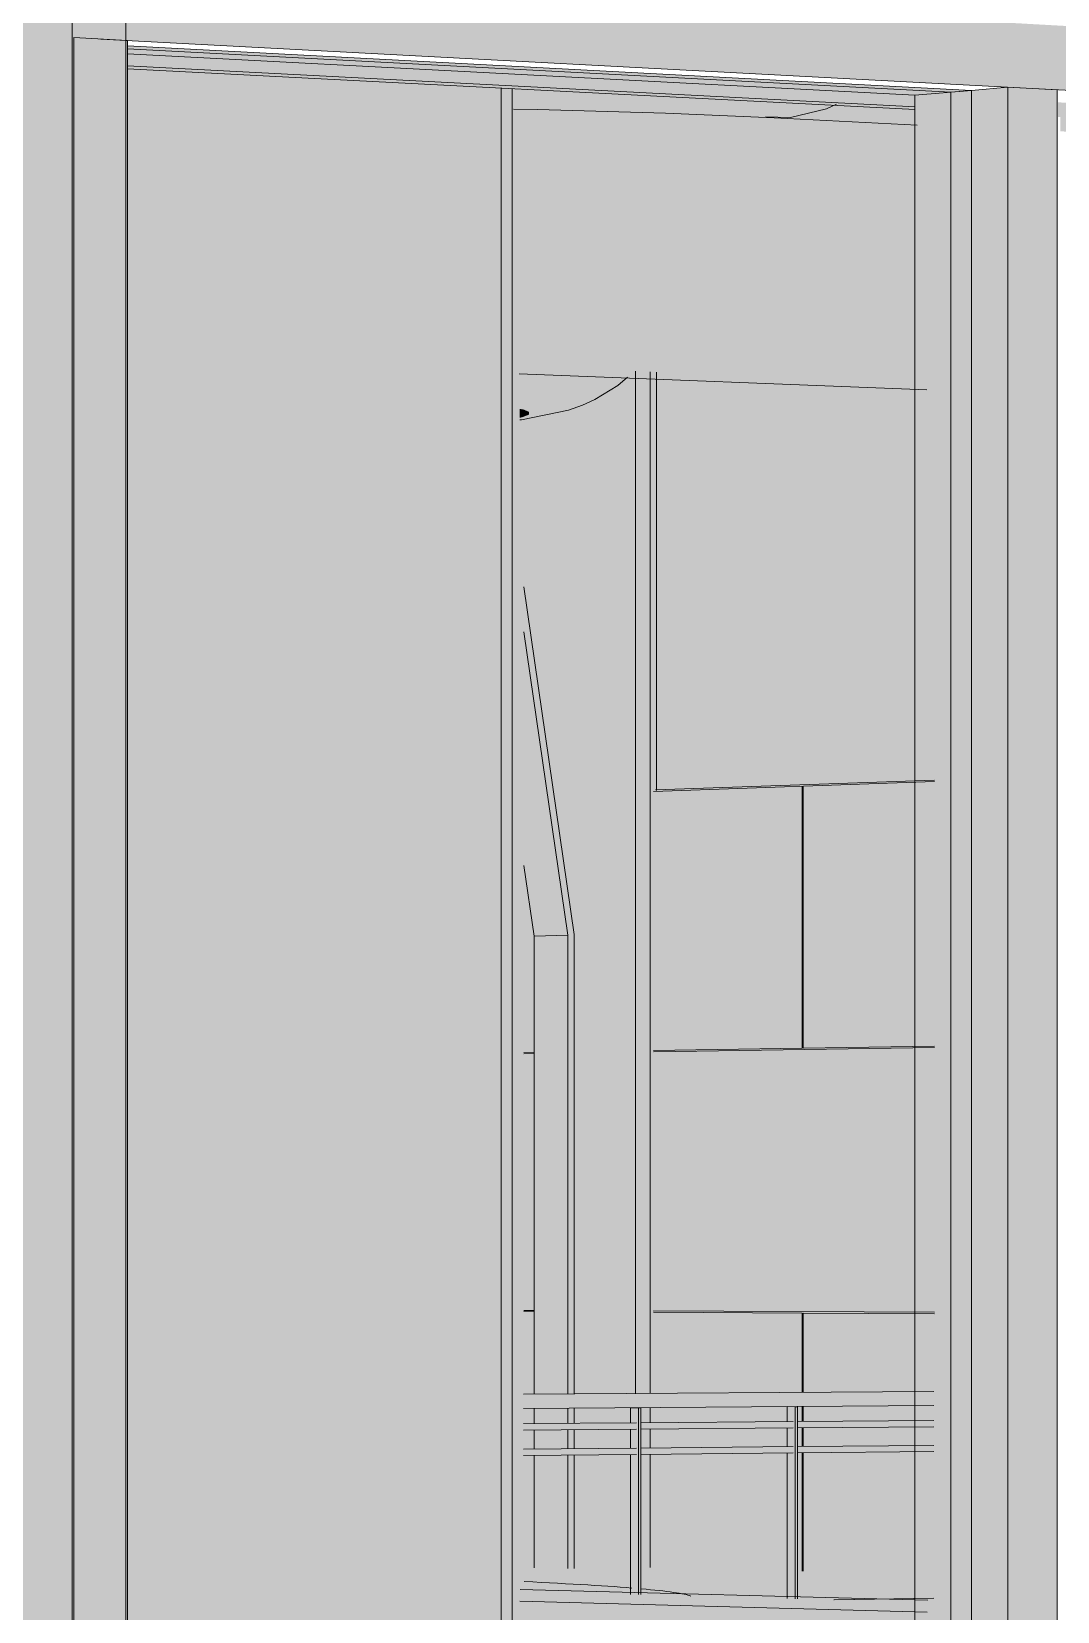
# Model space of a CAD drawing. Header units: inches. Extents: x 30681 to 92461, y -36095 to 66.
# Drawn here: x 30683.2476 to 30683.3205, y 59.9742 to 60.0865 of the extents above; entities that cross this region are included whole.
import ezdxf

# ---------------------------------------------------------------- set-up
doc = ezdxf.new("R2010")
doc.units = ezdxf.units.IN
doc.header["$MEASUREMENT"] = 0
for name, color, linetype, lineweight in [('A-FLOR-HRAL', 11, 'Continuous', 9), ('A-FLOR-OTLN', 90, 'Continuous', 9), ('A-GLAZ-CURT', 52, 'Continuous', 9), ('A-GLAZ-CWMG', 51, 'Continuous', 9), ('A-WALL-PATT', 111, 'Continuous', 13), ('L-SITE-WALL', 31, 'Continuous', 13), ('M-HVAC-DUCT', 70, 'Continuous', 9), ('Q-CASE', 31, 'Continuous', 9), ('S-BEAM', 12, 'Continuous', 9), ('S-COLS', 52, 'Continuous', 9)]:
    doc.layers.add(name, color=color, linetype=linetype, lineweight=lineweight)

# ---------------------------------------------------------------- blocks, each defined once
blk = doc.blocks.new('FP_28-Entrance - Xcel')
at = {"layer": 'A-WALL-PATT', "lineweight": 9}
for p, q in [((-2803.56295, 60.03289), (-2803.56295, 60.01426)), ((-2803.56288, 60.01426), (-2803.56288, 60.03289)), ((-2803.55355, 60.01431), (-2803.57352, 60.01401)), ((-2803.56295, 60.01426), (-2803.57352, 60.0141)), ((-2803.55355, 60.0144), (-2803.56288, 60.01426)), ((-2803.58199, 60.01398), (-2803.58272, 60.01396)), ((-2803.58199, 60.01388), (-2803.58272, 60.01387)), ((-2803.58199, 59.99563), (-2803.58272, 59.99563)), ((-2803.58199, 59.99553), (-2803.58272, 59.99554)), ((-2803.55355, 59.99549), (-2803.57352, 59.99559)), ((-2803.56295, 59.99544), (-2803.57352, 59.99549)), ((-2803.56295, 59.99544), (-2803.56295, 59.98979)), ((-2803.56288, 59.98978), (-2803.56288, 59.99544)), ((-2803.55355, 59.99539), (-2803.56288, 59.99544)), ((-2803.56295, 59.98879), (-2803.56295, 59.98772)), ((-2803.56288, 59.98772), (-2803.56288, 59.98879)), ((-2803.56295, 59.98728), (-2803.56295, 59.98594)), ((-2803.56288, 59.98594), (-2803.56288, 59.98728)), ((-2803.56295, 59.98549), (-2803.56295, 59.9771)), ((-2803.56288, 59.9771), (-2803.56288, 59.98549))]:
    blk.add_line(p, q, dxfattribs=at)

msp = doc.modelspace()

# ---------------------------------------------------------------- hatches: boundary and pattern name
at = {"layer": 'A-FLOR-HRAL'}
h = msp.add_hatch(color=256, dxfattribs=at)
h.paths.add_polyline_path([(30683.28255, 59.98915), (30683.31171, 59.98935), (30683.31171, 59.98986), (30683.28255, 59.98963), (30683.28255, 59.98916)], flags=0)
h.paths.add_polyline_path([(30683.32203, 59.98942), (30683.37377, 59.98977), (30683.37377, 59.99026), (30683.36275, 59.99019), (30683.33649, 59.99002), (30683.32203, 59.98991), (30683.32203, 59.98945)], flags=0)
h.paths.add_polyline_path([(30683.38396, 59.98984), (30683.38623, 59.98988), (30683.3862, 59.99005), (30683.38609, 59.99021), (30683.38591, 59.99032), (30683.38584, 59.99034), (30683.38396, 59.99029), (30683.38396, 59.98993)], flags=0)
h = msp.add_hatch(color=256, dxfattribs=at)
h.paths.add_polyline_path([(30683.28255, 59.98865), (30683.29163, 59.98872), (30683.31171, 59.98888), (30683.31171, 59.98935), (30683.28255, 59.98914), (30683.28255, 59.98866)], flags=0)
h.paths.add_polyline_path([(30683.32203, 59.98893), (30683.37377, 59.98931), (30683.37377, 59.98977), (30683.32203, 59.9894), (30683.32203, 59.98896)], flags=0)
h.paths.add_polyline_path([(30683.38396, 59.98938), (30683.38594, 59.98941), (30683.3861, 59.98951), (30683.3862, 59.98967), (30683.38623, 59.98986), (30683.38396, 59.98984), (30683.38396, 59.9894)], flags=0)
h = msp.add_hatch(color=256, dxfattribs=at)
h.paths.add_polyline_path([(30683.28255, 59.98712), (30683.31171, 59.98736), (30683.31171, 59.9878), (30683.28255, 59.98758)], flags=0)
h.paths.add_polyline_path([(30683.32203, 59.98744), (30683.37377, 59.98786), (30683.37377, 59.98829), (30683.32203, 59.98788), (30683.32203, 59.98773)], flags=0)
h.paths.add_polyline_path([(30683.38396, 59.98795), (30683.38594, 59.98796), (30683.38594, 59.98838), (30683.38396, 59.98837)], flags=0)
h = msp.add_hatch(color=256, dxfattribs=at)
h.paths.add_polyline_path([(30683.29071, 59.97542), (30683.29071, 59.98539), (30683.29059, 59.98539), (30683.29059, 59.97543)], flags=0)
h.paths.add_polyline_path([(30683.29057, 59.98584), (30683.29071, 59.98584), (30683.29071, 59.98719), (30683.29014, 59.98718), (30683.29014, 59.98584), (30683.29028, 59.98584)], flags=0)
h.paths.add_polyline_path([(30683.29057, 59.98764), (30683.29071, 59.98764), (30683.29071, 59.9887), (30683.29014, 59.98871), (30683.29014, 59.98764), (30683.29028, 59.98764)], flags=0)
for points in [[(30683.29088, 59.97542), (30683.29088, 59.9887), (30683.29071, 59.9887), (30683.29071, 59.97542)], [(30683.30202, 59.97512), (30683.30202, 59.98878), (30683.30185, 59.98878), (30683.30185, 59.97513)], [(30683.29059, 59.97543), (30683.29059, 59.98539), (30683.29014, 59.98539), (30683.29014, 59.97544)], [(30683.30173, 59.97513), (30683.30173, 59.98549), (30683.30128, 59.98549), (30683.30128, 59.97514), (30683.30157, 59.97514)]]:
    msp.add_hatch(color=256, dxfattribs=at).paths.add_polyline_path(points, flags=0)
h = msp.add_hatch(color=256, dxfattribs=at)
h.paths.add_polyline_path([(30683.30185, 59.97513), (30683.30185, 59.98549), (30683.30173, 59.98549), (30683.30173, 59.97513)], flags=0)
h.paths.add_polyline_path([(30683.30171, 59.98594), (30683.30185, 59.98594), (30683.30185, 59.98728), (30683.30128, 59.98728), (30683.30128, 59.98594), (30683.30143, 59.98594)], flags=0)
h.paths.add_polyline_path([(30683.30171, 59.98772), (30683.30185, 59.98773), (30683.30185, 59.98878), (30683.30128, 59.98877), (30683.30128, 59.98773), (30683.30148, 59.98773)], flags=0)
h = msp.add_hatch(color=256, dxfattribs=at)
h.paths.add_polyline_path([(30683.28255, 59.98532), (30683.31171, 59.98559), (30683.31171, 59.98603), (30683.28255, 59.98577)], flags=0)
h.paths.add_polyline_path([(30683.32203, 59.98568), (30683.37377, 59.98616), (30683.37377, 59.98659), (30683.32203, 59.98612)], flags=0)
h.paths.add_polyline_path([(30683.38396, 59.98625), (30683.38594, 59.98627), (30683.38594, 59.98669), (30683.38396, 59.98668)], flags=0)
at = {"layer": 'A-FLOR-HRAL', "transparency": 33554466}
for points in [[(30683.29059, 59.97543), (30683.29059, 59.98539), (30683.28255, 59.98532), (30683.28255, 59.97564), (30683.28976, 59.97545)], [(30683.29059, 59.97543), (30683.29059, 59.98539), (30683.29051, 59.98539), (30683.29051, 59.97543)], [(30683.30173, 59.97513), (30683.30173, 59.98549), (30683.29088, 59.98539), (30683.29088, 59.97542), (30683.29863, 59.97521)], [(30683.30173, 59.97513), (30683.30173, 59.98549), (30683.30166, 59.98549), (30683.30166, 59.97513)], [(30683.30468, 59.97505), (30683.31171, 59.97517), (30683.31171, 59.98559), (30683.30202, 59.9855), (30683.30202, 59.97512), (30683.30316, 59.97509)]]:
    msp.add_hatch(color=256, dxfattribs=at).paths.add_polyline_path(points, flags=0)
at = {"layer": 'A-GLAZ-CURT', "transparency": 33554458}
msp.add_hatch(color=256, dxfattribs=at).paths.add_polyline_path([(30683.2544, 59.86222), (30683.31439, 59.86733), (30683.31439, 60.08235), (30683.2544, 60.08552), (30683.2544, 59.86724)], flags=0)
at = {"layer": 'A-GLAZ-CWMG'}
for points in [[(30683.31873, 60.08248), (30683.31873, 60.08706), (30683.2525, 60.09077), (30683.2525, 60.086), (30683.31685, 60.08258)], [(30683.24545, 59.86137), (30683.24832, 59.86161), (30683.24832, 60.08828), (30683.24545, 60.08844), (30683.24545, 59.86429)], [(30683.25047, 59.86128), (30683.25047, 60.0885), (30683.24832, 60.08828), (30683.24832, 59.86161), (30683.24957, 59.86142)], [(30683.25047, 59.86128), (30683.25428, 59.8616), (30683.25428, 60.08829), (30683.25047, 60.0885), (30683.25047, 59.88128)], [(30683.37976, 60.07923), (30683.37976, 60.08364), (30683.31873, 60.08706), (30683.31873, 60.08248), (30683.37865, 60.07929)], [(30683.25059, 59.86129), (30683.2544, 59.86161), (30683.2544, 60.08589), (30683.25059, 60.0861), (30683.25059, 59.88128)], [(30683.31697, 59.86697), (30683.31697, 60.08257), (30683.31439, 60.08235), (30683.31439, 59.86733), (30683.31605, 59.8671)], [(30683.31697, 59.86697), (30683.32048, 59.86727), (30683.32048, 60.08238), (30683.31697, 60.08257), (30683.31697, 59.88116)], [(30683.31439, 59.86733), (30683.31439, 60.08235), (30683.31036, 60.082), (30683.31036, 59.86789)]]:
    msp.add_hatch(color=256, dxfattribs=at).paths.add_polyline_path(points, flags=0)
at = {"layer": 'L-SITE-WALL'}
h = msp.add_hatch(color=256, dxfattribs=at)
h.paths.add_polyline_path([(30683.292, 60.03253), (30683.31175, 60.03322), (30683.31175, 60.06154), (30683.292, 60.06233), (30683.292, 60.04743)], flags=0)
h.paths.add_polyline_path([(30683.32207, 60.03358), (30683.35663, 60.03478), (30683.35509, 60.04563), (30683.35495, 60.04544), (30683.35475, 60.0449), (30683.35404, 60.04003), (30683.35393, 60.03758), (30683.35398, 60.03515), (30683.35391, 60.03513), (30683.35387, 60.03511), (30683.35264, 60.03506), (30683.34929, 60.03503), (30683.34727, 60.0351), (30683.34724, 60.03512), (30683.34722, 60.03514), (30683.34724, 60.03813), (30683.34712, 60.04042), (30683.34638, 60.04509), (30683.34623, 60.04544), (30683.34548, 60.04643), (30683.32207, 60.04532), (30683.32207, 60.0404)], flags=0)
h.paths.add_polyline_path([(30683.3674, 60.03515), (30683.37378, 60.03538), (30683.37378, 60.06056), (30683.37154, 60.0601), (30683.36786, 60.05955), (30683.3674, 60.05954), (30683.3674, 60.04742)], flags=0)
h.paths.add_polyline_path([(30683.38397, 60.03573), (30683.42088, 60.03701), (30683.42088, 60.06695), (30683.41804, 60.06653), (30683.41362, 60.06645), (30683.38894, 60.06759), (30683.38839, 60.06715), (30683.38397, 60.0644), (30683.38397, 60.04741)], flags=0)
at = {"layer": 'M-HVAC-DUCT'}
h = msp.add_hatch(color=256, dxfattribs=at)
h.paths.add_polyline_path([(30683.21551, 60.07955), (30683.22148, 60.08001), (30683.2257, 60.08028), (30683.22571, 60.08159), (30683.21182, 60.08028), (30683.21226, 60.0801)], flags=0)
h.paths.add_polyline_path([(30683.30152, 60.08042), (30683.30407, 60.08104), (30683.30478, 60.08143), (30683.28183, 60.08264), (30683.28186, 60.08108), (30683.28892, 60.08091), (30683.29832, 60.08057), (30683.30017, 60.08048)], flags=0)
h.paths.add_polyline_path([(30683.23698, 60.08077), (30683.23932, 60.08085), (30683.23931, 60.08441), (30683.23864, 60.08432), (30683.23864, 60.08376), (30683.23758, 60.08272), (30683.23698, 60.08266), (30683.23698, 60.08081)], flags=0)
h.paths.add_polyline_path([(30683.20235, 60.08814), (30683.2241, 60.09042), (30683.22571, 60.09033), (30683.22571, 60.10293), (30683.22149, 60.10272), (30683.21587, 60.1024), (30683.20857, 60.10187), (30683.20397, 60.10147), (30683.19871, 60.10091), (30683.19904, 60.09688), (30683.2, 60.09297), (30683.20157, 60.08934)], flags=0)
h.paths.add_polyline_path([(30683.31051, 60.08954), (30683.3105, 60.10266), (30683.30577, 60.10291), (30683.30014, 60.10316), (30683.2889, 60.10352), (30683.28182, 60.10367), (30683.28182, 60.0912), (30683.31013, 60.08957)], flags=0)
h.paths.add_polyline_path([(30683.23698, 60.09021), (30683.23931, 60.09046), (30683.23931, 60.10344), (30683.23698, 60.10337), (30683.23698, 60.09041)], flags=0)
h = msp.add_hatch(color=256, dxfattribs=at)
h.paths.add_polyline_path([(30683.41819, 60.07444), (30683.41817, 60.07554), (30683.38172, 60.07743), (30683.38173, 60.07631), (30683.41284, 60.07472)], flags=0)
h.paths.add_polyline_path([(30683.37168, 60.07683), (30683.37167, 60.07796), (30683.32069, 60.08061), (30683.3207, 60.07944), (30683.36773, 60.07703)], flags=0)
h.paths.add_polyline_path([(30683.31053, 60.07996), (30683.31053, 60.08114), (30683.30478, 60.08143), (30683.30407, 60.08104), (30683.30152, 60.08042), (30683.30408, 60.08029)], flags=0)
h.paths.add_polyline_path([(30683.41813, 60.08337), (30683.41811, 60.0956), (30683.38167, 60.098), (30683.38168, 60.08546), (30683.41507, 60.08354)], flags=0)
h.paths.add_polyline_path([(30683.37163, 60.08604), (30683.37162, 60.09866), (30683.32066, 60.10202), (30683.32067, 60.08896), (30683.36769, 60.08626)], flags=0)
h = msp.add_hatch(color=256, dxfattribs=at)
h.paths.add_polyline_path([(30683.3223, 60.07724), (30683.32195, 60.07745), (30683.32147, 60.0778), (30683.32147, 60.07729), (30683.32224, 60.07725)], flags=0)
h.paths.add_polyline_path([(30683.31121, 60.0778), (30683.31121, 60.08072), (30683.29955, 60.08128), (30683.28459, 60.0818), (30683.28224, 60.08185), (30683.28224, 60.07924), (30683.3047, 60.07812)], flags=0)
h = msp.add_hatch(color=256, dxfattribs=at)
h.paths.add_polyline_path([(30683.21551, 60.07955), (30683.2257, 60.08025), (30683.2257, 60.08028), (30683.22547, 60.08027), (30683.22013, 60.07993), (30683.217, 60.07967)], flags=0)
h.paths.add_polyline_path([(30683.30152, 60.08042), (30683.29272, 60.08079), (30683.29157, 60.08079), (30683.30017, 60.08047)], flags=0)
h = msp.add_hatch(color=256, dxfattribs=at)
h.paths.add_polyline_path([(30683.36295, 60.05907), (30683.3647, 60.0594), (30683.3664, 60.06018), (30683.368, 60.06138), (30683.36946, 60.06296), (30683.37071, 60.06489), (30683.37174, 60.0671), (30683.37198, 60.06788), (30683.34636, 60.06907), (30683.34097, 60.06976), (30683.33714, 60.07058), (30683.33384, 60.07163), (30683.33189, 60.07232), (30683.32844, 60.07385), (30683.32564, 60.07528), (30683.32224, 60.07725), (30683.32147, 60.07729), (30683.32148, 60.0607), (30683.35757, 60.05929)], flags=0)
h.paths.add_polyline_path([(30683.31123, 60.0611), (30683.31121, 60.0778), (30683.28224, 60.07924), (30683.28225, 60.06224), (30683.30077, 60.06151)], flags=0)
for points in [[(30683.28228, 60.05901), (30683.28434, 60.05931), (30683.28529, 60.0595), (30683.28686, 60.06003), (30683.28922, 60.06138), (30683.28991, 60.06197), (30683.28227, 60.06226), (30683.28227, 60.05973), (30683.28251, 60.05968), (30683.28296, 60.05949), (30683.28293, 60.0593), (30683.28228, 60.05902)], [(30683.28228, 60.05908), (30683.28244, 60.05911), (30683.28293, 60.0593), (30683.28293, 60.0595), (30683.28251, 60.05968), (30683.28227, 60.0597), (30683.28228, 60.05911)]]:
    msp.add_hatch(color=256, dxfattribs=at).paths.add_polyline_path(points, flags=0)
at = {"layer": 'Q-CASE'}
h = msp.add_hatch(color=256, dxfattribs=at)
h.paths.add_polyline_path([(30683.3237, 59.93461), (30683.3237, 59.97384), (30683.32149, 59.9739), (30683.32149, 59.93476), (30683.32348, 59.93462)], flags=0)
h.paths.add_polyline_path([(30683.31124, 59.93545), (30683.31124, 59.97418), (30683.28229, 59.97496), (30683.28229, 59.97314), (30683.28272, 59.97313), (30683.28272, 59.93738), (30683.31073, 59.93549)], flags=0)
at = {"layer": 'S-BEAM'}
h = msp.add_hatch(color=256, dxfattribs=at)
h.paths.add_polyline_path([(30683.41976, 60.0755), (30683.41901, 60.07632), (30683.38146, 60.0783), (30683.38146, 60.07749), (30683.41815, 60.07558)], flags=0)
h.paths.add_polyline_path([(30683.37143, 60.07801), (30683.37143, 60.07883), (30683.32054, 60.0815), (30683.32053, 60.08066), (30683.36748, 60.07821)], flags=0)
h.paths.add_polyline_path([(30683.31039, 60.08118), (30683.31039, 60.08203), (30683.25441, 60.08498), (30683.25441, 60.0841), (30683.30566, 60.08143)], flags=0)
h = msp.add_hatch(color=256, dxfattribs=at)
h.paths.add_polyline_path([(30683.41965, 60.07531), (30683.41976, 60.0755), (30683.38146, 60.07749), (30683.38146, 60.0773), (30683.41815, 60.07539)], flags=0)
h.paths.add_polyline_path([(30683.37143, 60.07782), (30683.37143, 60.07801), (30683.32053, 60.08066), (30683.32053, 60.08046), (30683.36749, 60.07802)], flags=0)
h.paths.add_polyline_path([(30683.31039, 60.08098), (30683.31039, 60.08118), (30683.25441, 60.0841), (30683.25441, 60.08389), (30683.30982, 60.08101)], flags=0)
h = msp.add_hatch(color=256, dxfattribs=at)
h.paths.add_polyline_path([(30683.28615, 59.9858), (30683.29018, 59.98583), (30683.29018, 59.98718), (30683.28615, 59.98714), (30683.28615, 59.98614)], flags=0)
h.paths.add_polyline_path([(30683.28615, 59.9876), (30683.29018, 59.98763), (30683.29018, 59.9887), (30683.28615, 59.98866), (30683.28615, 59.98772)], flags=0)
h.paths.add_polyline_path([(30683.28643, 59.98967), (30683.2905, 59.98972), (30683.2905, 59.99388), (30683.2904, 59.99383), (30683.2905, 59.99415), (30683.2905, 59.99512), (30683.29036, 59.99527), (30683.2905, 59.99534), (30683.2905, 60.03088), (30683.2904, 60.03083), (30683.2905, 60.03115), (30683.2905, 60.03211), (30683.29036, 60.03227), (30683.2905, 60.03234), (30683.29048, 60.06239), (30683.29026, 60.06239), (30683.28979, 60.06198), (30683.28941, 60.06167), (30683.28712, 60.06042), (30683.28541, 60.05986), (30683.28407, 60.0596), (30683.28258, 60.0594), (30683.28258, 60.04705), (30683.28615, 60.02217), (30683.28615, 59.98968), (30683.28676, 59.98968)], flags=0)
h = msp.add_hatch(color=256, dxfattribs=at)
h.paths.add_polyline_path([(30683.2857, 59.98579), (30683.28615, 59.9858), (30683.28615, 59.98714), (30683.2857, 59.98714), (30683.2857, 59.98614)], flags=0)
h.paths.add_polyline_path([(30683.29156, 59.98585), (30683.29178, 59.98585), (30683.29178, 59.98719), (30683.29156, 59.98719), (30683.29156, 59.98614)], flags=0)
h.paths.add_polyline_path([(30683.2857, 59.9876), (30683.28615, 59.9876), (30683.28615, 59.98867), (30683.2857, 59.98866), (30683.2857, 59.98772)], flags=0)
h.paths.add_polyline_path([(30683.29156, 59.98764), (30683.29178, 59.98764), (30683.29178, 59.98772), (30683.29196, 59.98772), (30683.29196, 59.98871), (30683.29156, 59.9887), (30683.29156, 59.98772)], flags=0)
h.paths.add_polyline_path([(30683.28615, 59.98968), (30683.28615, 60.02234), (30683.28258, 60.04705), (30683.28258, 60.04387), (30683.2857, 60.02229), (30683.2857, 59.98968), (30683.28601, 59.98968)], flags=0)
h.paths.add_polyline_path([(30683.29156, 59.98972), (30683.29196, 59.98973), (30683.29182, 60.03695), (30683.292, 60.03674), (30683.292, 60.06233), (30683.29156, 60.06234), (30683.29156, 59.98972)], flags=0)
h = msp.add_hatch(color=256, dxfattribs=at)
h.paths.add_polyline_path([(30683.29092, 59.98584), (30683.29156, 59.98585), (30683.29156, 59.98719), (30683.29092, 59.98718), (30683.29092, 59.98614)], flags=0)
h.paths.add_polyline_path([(30683.29092, 59.98764), (30683.29156, 59.98764), (30683.29156, 59.98871), (30683.29092, 59.98869), (30683.29092, 59.98772)], flags=0)
h.paths.add_polyline_path([(30683.2905, 59.98971), (30683.29156, 59.98972), (30683.29155, 60.06234), (30683.2905, 60.06239), (30683.2905, 59.98972)], flags=0)
for points in [[(30683.2833, 60.02223), (30683.2857, 60.02229), (30683.28258, 60.04387), (30683.28258, 60.02724)], [(30683.2857, 59.97727), (30683.2857, 59.98534), (30683.2833, 59.98528), (30683.2833, 59.97733)], [(30683.28615, 59.97732), (30683.29018, 59.97738), (30683.29018, 59.98538), (30683.28615, 59.98534), (30683.28615, 59.98421)], [(30683.29156, 59.97735), (30683.29156, 59.98539), (30683.29092, 59.98538), (30683.29092, 59.97737)]]:
    msp.add_hatch(color=256, dxfattribs=at).paths.add_polyline_path(points, flags=0)
h = msp.add_hatch(color=256, dxfattribs=at)
h.paths.add_polyline_path([(30683.2833, 59.98577), (30683.2857, 59.98579), (30683.2857, 59.98714), (30683.2833, 59.98712), (30683.2833, 59.98614)], flags=0)
h.paths.add_polyline_path([(30683.2833, 59.98758), (30683.2857, 59.9876), (30683.28568, 59.98867), (30683.2833, 59.98864), (30683.2833, 59.98772)], flags=0)
h.paths.add_polyline_path([(30683.2833, 59.98966), (30683.2857, 59.98968), (30683.2857, 60.02229), (30683.2833, 60.02223), (30683.2833, 59.98966)], flags=0)
h = msp.add_hatch(color=256, dxfattribs=at)
h.paths.add_polyline_path([(30683.2857, 59.97727), (30683.28615, 59.97728), (30683.28615, 59.98534), (30683.2857, 59.98534), (30683.2857, 59.98421)], flags=0)
h.paths.add_polyline_path([(30683.29156, 59.97735), (30683.29178, 59.97736), (30683.29178, 59.98539), (30683.29156, 59.98538), (30683.29156, 59.98421)], flags=0)
at = {"layer": 'S-COLS'}
h = msp.add_hatch(color=256, dxfattribs=at)
h.paths.add_polyline_path([(30683.25442, 59.86305), (30683.27291, 59.86462), (30683.27291, 60.08295), (30683.25442, 60.08391), (30683.25442, 59.86712)], flags=0)
h.paths.add_polyline_path([(30683.27291, 60.09157), (30683.27291, 60.19031), (30683.26568, 60.19117), (30683.25442, 60.19192), (30683.25442, 60.09258), (30683.25495, 60.0926), (30683.272, 60.09162)], flags=0)
h = msp.add_hatch(color=256, dxfattribs=at)
h.paths.add_polyline_path([(30683.27511, 59.86481), (30683.28097, 59.86534), (30683.28097, 60.08251), (30683.27511, 60.08284), (30683.27511, 59.86709)], flags=0)
h.paths.add_polyline_path([(30683.28097, 60.09109), (30683.28097, 60.19158), (30683.27511, 60.19033), (30683.27511, 60.09144), (30683.27945, 60.09118)], flags=0)
h = msp.add_hatch(color=256, dxfattribs=at)
h.paths.add_polyline_path([(30683.28097, 59.86534), (30683.28174, 59.86541), (30683.28174, 60.08247), (30683.28097, 60.08249), (30683.28097, 59.86711)], flags=0)
h.paths.add_polyline_path([(30683.28174, 60.09104), (30683.28174, 60.19148), (30683.28097, 60.19158), (30683.28097, 60.09109), (30683.28163, 60.09105)], flags=0)
h = msp.add_hatch(color=256, dxfattribs=at)
h.paths.add_polyline_path([(30683.27291, 59.86462), (30683.27511, 59.86481), (30683.27511, 60.08284), (30683.27291, 60.08295), (30683.27291, 59.86709)], flags=0)
h.paths.add_polyline_path([(30683.27511, 60.09144), (30683.27511, 60.19036), (30683.27406, 60.19027), (30683.27328, 60.19029), (30683.27291, 60.19031), (30683.27291, 60.09157), (30683.27492, 60.09145)], flags=0)

# ---------------------------------------------------------------- linework, layer by layer
at = {"layer": 'A-FLOR-HRAL'}
for p, q in [((30683.28255, 59.98967), (30683.31171, 59.98986)), ((30683.31171, 59.98886), (30683.28255, 59.98865)), ((30683.29071, 59.9887), (30683.29014, 59.98871)), ((30683.29014, 59.98763), (30683.29014, 59.98871)), ((30683.29088, 59.9887), (30683.29071, 59.9887)), ((30683.29071, 59.97542), (30683.29071, 59.9887)), ((30683.29088, 59.9887), (30683.29088, 59.97542)), ((30683.30185, 59.98878), (30683.30128, 59.98879)), ((30683.30128, 59.98773), (30683.30128, 59.98879)), ((30683.30202, 59.98878), (30683.30185, 59.98878)), ((30683.30185, 59.97513), (30683.30185, 59.98878)), ((30683.30202, 59.98878), (30683.30202, 59.97512)), ((30683.28255, 59.98758), (30683.29057, 59.98764)), ((30683.28255, 59.98712), (30683.29057, 59.98719)), ((30683.29014, 59.98584), (30683.29014, 59.98718)), ((30683.29088, 59.98764), (30683.30171, 59.98772)), ((30683.29088, 59.98719), (30683.30171, 59.98728)), ((30683.30128, 59.98594), (30683.30128, 59.98728)), ((30683.30202, 59.98773), (30683.31171, 59.9878)), ((30683.30202, 59.98728), (30683.31171, 59.98736)), ((30683.29088, 59.98584), (30683.30171, 59.98594)), ((30683.30202, 59.98594), (30683.31171, 59.98603)), ((30683.28255, 59.98577), (30683.29057, 59.98584)), ((30683.28255, 59.98532), (30683.29057, 59.98539)), ((30683.29014, 59.97544), (30683.29014, 59.98539)), ((30683.29088, 59.98539), (30683.30171, 59.98549)), ((30683.30128, 59.97514), (30683.30128, 59.98549)), ((30683.30202, 59.9855), (30683.31171, 59.98559)), ((30683.31171, 59.97517), (30683.30461, 59.97506)), ((30683.30468, 59.97505), (30683.31171, 59.97517))]:
    msp.add_line(p, q, dxfattribs=at)
at = {"layer": 'A-FLOR-OTLN'}
for points in [[(30683.2826, 59.97635, 0), (30683.28321, 59.97632, 0), (30683.28381, 59.97629, 0), (30683.2844, 59.97626, 0), (30683.28497, 59.97623, 0), (30683.28553, 59.9762, 0), (30683.28607, 59.97617, 0), (30683.2866, 59.97614, 0), (30683.28711, 59.97611, 0), (30683.2876, 59.97608, 0), (30683.28808, 59.97605, 0), (30683.28854, 59.97602, 0), (30683.28899, 59.97599, 0), (30683.28942, 59.97596, 0), (30683.28984, 59.97592, 0), (30683.29024, 59.97589, 0)], [(30683.29092, 59.97583, 0), (30683.29126, 59.9758, 0), (30683.29158, 59.97577, 0), (30683.29189, 59.97574, 0), (30683.29219, 59.97571, 0), (30683.29246, 59.97568, 0), (30683.29273, 59.97564, 0), (30683.29297, 59.97561, 0), (30683.2932, 59.97558, 0), (30683.29341, 59.97555, 0), (30683.29361, 59.97552, 0), (30683.29379, 59.97548, 0), (30683.29396, 59.97545, 0), (30683.2941, 59.97542, 0), (30683.29423, 59.97539, 0), (30683.29435, 59.97535, 0), (30683.29445, 59.97532, 0)]]:
    msp.add_polyline3d(points, dxfattribs=at)
at = {"layer": 'A-GLAZ-CURT'}
for p, q in [((30683.31439, 60.08235), (30683.2544, 60.08552)), ((30683.2544, 60.08531), (30683.31292, 60.08222)), ((30683.31439, 60.08235), (30683.31292, 60.08222)), ((30683.31292, 60.08222), (30683.31292, 59.86753)), ((30683.31439, 59.86733), (30683.31439, 60.08235))]:
    msp.add_line(p, q, dxfattribs=at)
at = {"layer": 'A-GLAZ-CWMG'}
for p, q in [((30683.25047, 60.0885), (30683.25047, 59.86128)), ((30683.25428, 60.08829), (30683.25428, 59.8616)), ((30683.25059, 60.0861), (30683.2544, 60.08589)), ((30683.25059, 60.0861), (30683.25059, 59.86129)), ((30683.31873, 60.08248), (30683.2525, 60.086)), ((30683.2544, 60.08589), (30683.2544, 59.86161)), ((30683.31036, 60.082), (30683.25441, 60.08494)), ((30683.31439, 60.08235), (30683.31697, 60.08257)), ((30683.31697, 60.08257), (30683.32048, 60.08238)), ((30683.31697, 60.08257), (30683.31697, 59.86697)), ((30683.31036, 60.082), (30683.31439, 60.08235)), ((30683.31036, 59.86789), (30683.31036, 60.082)), ((30683.37976, 60.07923), (30683.31873, 60.08248)), ((30683.32048, 60.08238), (30683.32048, 59.86727))]:
    msp.add_line(p, q, dxfattribs=at)
at = {"layer": 'L-SITE-WALL'}
msp.add_line((30683.31175, 60.03322), (30683.29178, 60.03252), dxfattribs=at)
at = {"layer": 'M-HVAC-DUCT'}
for p, q in [((30683.29975, 60.08046), (30683.30152, 60.08042)), ((30683.30152, 60.08042), (30683.29975, 60.08046)), ((30683.31053, 60.07988), (30683.30037, 60.0804)), ((30683.31122, 60.06106), (30683.28225, 60.0622))]:
    msp.add_line(p, q, dxfattribs=at)
for points in [[(30683.30037, 60.0804, 0), (30683.29263, 60.08073, 0), (30683.28355, 60.08099, 0), (30683.28183, 60.08101, 0)], [(30683.30152, 60.08042, 0), (30683.30407, 60.08104, 0), (30683.3048, 60.08136, 0)], [(30683.3048, 60.08136, 0), (30683.30407, 60.08104, 0), (30683.30152, 60.08042, 0)], [(30683.28228, 60.05892, 0), (30683.2824, 60.05893, 0), (30683.28575, 60.05962, 0), (30683.28674, 60.05997, 0), (30683.28762, 60.06037, 0), (30683.28924, 60.06136, 0), (30683.28993, 60.06196, 0)]]:
    msp.add_polyline3d(points, dxfattribs=at)
at = {"layer": 'Q-CASE'}
for p, q in [((30683.28229, 59.97496), (30683.31124, 59.97418)), ((30683.31127, 59.97502), (30683.2823, 59.97578))]:
    msp.add_line(p, q, dxfattribs=at)
at = {"layer": 'S-BEAM'}
for p, q in [((30683.25441, 60.0841), (30683.31039, 60.08118)), ((30683.25441, 60.08389), (30683.31039, 60.08098)), ((30683.2905, 59.9897), (30683.2905, 60.06239)), ((30683.29156, 59.98971), (30683.29156, 60.06234)), ((30683.292, 60.06233), (30683.292, 60.03259)), ((30683.28615, 60.02234), (30683.28258, 60.04705)), ((30683.28258, 60.04387), (30683.2857, 60.02229)), ((30683.29193, 60.03263), (30683.31175, 60.03332)), ((30683.2833, 60.02223), (30683.28258, 60.02724)), ((30683.2857, 60.02229), (30683.2833, 60.02223)), ((30683.2833, 59.98966), (30683.2833, 60.02223)), ((30683.2857, 59.98968), (30683.2857, 60.02229)), ((30683.28615, 60.02234), (30683.28615, 59.98966)), ((30683.2833, 59.98757), (30683.2833, 59.98865)), ((30683.2857, 59.98759), (30683.2857, 59.98867)), ((30683.28615, 59.98867), (30683.28615, 59.98759)), ((30683.29156, 59.98764), (30683.29156, 59.98871)), ((30683.2833, 59.98576), (30683.2833, 59.98712)), ((30683.2857, 59.98579), (30683.2857, 59.98714)), ((30683.28615, 59.98714), (30683.28615, 59.98579)), ((30683.29156, 59.98584), (30683.29156, 59.98719)), ((30683.2833, 59.97733), (30683.2833, 59.98531)), ((30683.2857, 59.97727), (30683.2857, 59.98534)), ((30683.28615, 59.98534), (30683.28615, 59.97728)), ((30683.29156, 59.97735), (30683.29156, 59.98539))]:
    msp.add_line(p, q, dxfattribs=at)
at = {"layer": 'S-COLS'}
for p, q in [((30683.28097, 60.08251), (30683.28097, 59.86534)), ((30683.28174, 60.08247), (30683.28174, 59.86541))]:
    msp.add_line(p, q, dxfattribs=at)

# ---------------------------------------------------------------- block references
at = {"layer": 'L-SITE-WALL', "lineweight": 9}
msp.add_blockref('FP_28-Entrance - Xcel', (33486.8653, 0), dxfattribs=at)

doc.saveas('drawing.dxf')
